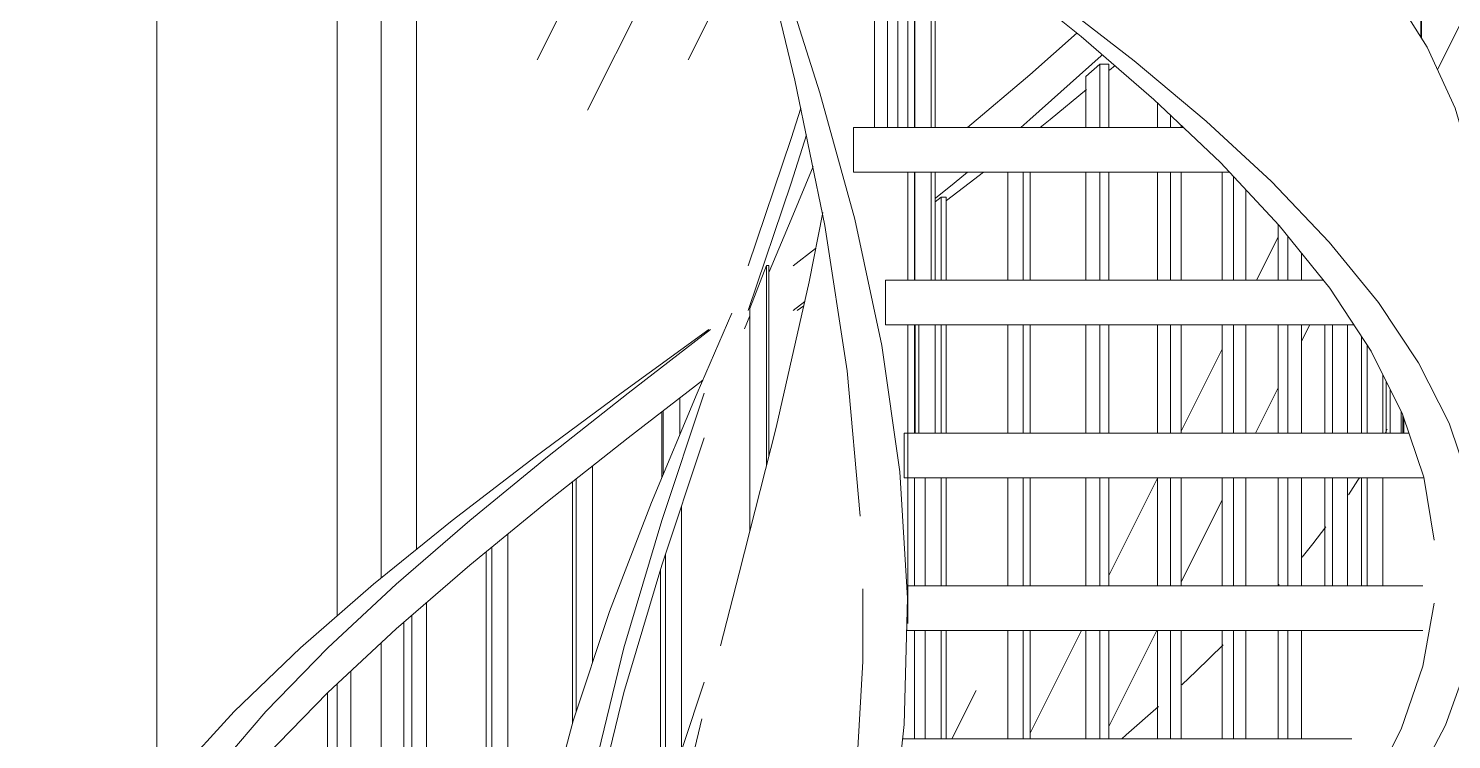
# Model space of a CAD drawing. Header units: millimetres. Extents: x 2164007 to 2324354, y -2513385 to -2308978.
# Drawn here: x 2258990 to 2260607, y -2423946 to -2423137 of the extents above; entities that cross this region are included whole.
import ezdxf

# ---------------------------------------------------------------- set-up
doc = ezdxf.new("R2010")
doc.units = ezdxf.units.MM
for name, color, linetype, lineweight in [('A-FLOR-HRAL', 8, 'Continuous', 9), ('A-GLAZ', 8, 'Continuous', 13), ('A-WALL', 113, 'Continuous', 20), ('S-STRS', 8, 'Continuous', 9)]:
    doc.layers.add(name, color=color, linetype=linetype, lineweight=lineweight)

# ---------------------------------------------------------------- blocks, each defined once
blk = doc.blocks.new('cua so 3200x1850x60 - S4-1124333-South')
at = {"layer": 'A-GLAZ', "lineweight": 9}
h = blk.add_hatch(dxfattribs=at)
h.set_pattern_fill('FP_1', color=256, style=0, pattern_type=2)
h.set_pattern_definition([(63.435, (228.6, 114.3), (-920.0997168973379, 2760.290932305043), [1143, -685.8, 1143, -685.8, -1454.051]), (63.435, (228.6, 114.3), (-920.0997168973379, 2760.290932305043), [-3657.6, 457.2, -996.8510000000001]), (63.435, (171.45, 171.45), (-920.0997168973379, 2760.290932305043), [914.4, -1143, 685.8, -685.8, -1682.651]), (63.435, (171.45, 171.45), (-920.0997168973379, 2760.290932305043), [-3429, 800.1, -882.551]), (63.435, (171.45, 342.9), (-920.0997168973379, 2760.290932305043), [685.8, -1371.6, 457.2, -685.8, -1911.251]), (63.435, (171.45, 342.9), (-920.0997168973379, 2760.290932305043), [-3200.4, 1028.7, -882.551]), (63.435, (342.9, 171.45), (-920.0997168973379, 2760.290932305043), [685.8, -1371.6, 571.5, -2482.751]), (63.435, (514.35, 342.9), (-920.0997168973379, 2760.290932305043), [342.9, -1714.5, 228.6, -2825.651]), (63.435, (228.6, 628.65), (-920.0997168973379, 2760.290932305043), [228.6, -1714.5, 228.6, -914.4, -2025.551]), (63.435, (228.6, 628.65), (-920.0997168973379, 2760.290932305043), [-3086.1, 571.5, -1454.051]), (63.435, (1257.3, 457.2), (-920.0997168973379, 2760.290932305043), [1143, -1714.5, 1371.6, -905.4110000000001]), (63.435, (1257.3, 285.75), (-920.0997168973379, 2760.290932305043), [1600.2, -1143, 1714.5, -676.811]), (63.435, (1371.6, 342.9), (-920.0997168973379, 2760.290932305043), [1828.8, -914.4, 1371.6, -996.8510000000001]), (63.435, (1543.05, 514.35), (-920.0997168973379, 2760.290932305043), [1143, -1600.2, 914.4, -1454.051]), (63.435, (1371.6, 857.25), (-920.0997168973379, 2760.290932305043), [571.5, -2286, 685.8, -1568.351]), (63.435, (1714.5, 685.8), (-920.0997168973379, 2760.290932305043), [457.2, -2286, 457.2, -1911.251])])
h.paths.add_polyline_path([(-585.4374168167113, 279.9999999999991), (355.107620984928, 279.9999999999991), (355.107620984928, 2720.000000000002), (-482.3999220680026, 2720.000000000002), (-482.3999220680026, 2311.073446430427), (-475.9514850128704, 2300.785534325818), (-443.2990690304621, 2229.443081378364), (-423.6227089152375, 2161.737915278187), (-415.6296163411089, 2092.214105754402), (-417.4340027549493, 1667.04814128515), (-430.7791915125554, 1596.904898066696), (-457.2056288973153, 1525.300337281188), (-496.0302013603843, 1453.695776495679), (-541.5411891293362, 1388.210215850115), (-603.4993111087531, 1315.414508764202), (-667.445968149014, 1250.328570078118), (-752.2852543456869, 1174.254119918197), (-839.5361992333014, 1103.062617172651), (-940.3933053721361, 1026.655511017508), (-1046.4508482987, 950.5240094940261), (-1178.491887409511, 859.1716391195214), (-1238.980427834694, 817.9612864949153), (-1265.769703736781, 740.2658217606422), (-1303.032648767273, 594.4380952380943), (-1339.961032889099, 440.1892932492819), (-1372.694693162336, 279.9999999999991), (-1153.990807961709, 279.9999999999991)], flags=0)
h.paths.add_polyline_path([(-1501.399654579576, 297.6190476190471), (-1501.399654579576, 420.6285714285711), (-1624.892379015077, 420.6285714285711), (-1624.892379015077, 297.6190476190471)], flags=0)
h.paths.add_polyline_path([(-1580.405851320457, 471.4285714285704), (-1501.399654579576, 471.4285714285704), (-1501.399654579576, 594.4380952380966), (-1544.459958277714, 594.4380952380966), (-1624.892379015077, 530.9245745909276), (-1624.892379015077, 471.4285714285704), (-1589.795606933552, 471.4285714285704)], flags=0)
h.paths.add_polyline_path([(-1613.259131084256, 932.4165966276082), (-1545.537693232481, 982.3010305091649), (-1546.33720018913, 1726.20555555556), (-1589.125209303658, 1689.995238095242), (-1613.259131084256, 1669.110883066252), (-1613.259131084256, 939.2775978178851)], flags=0)
h.paths.add_polyline_path([(-1521.088443476632, 999.4590737891075), (-1516.014535244783, 1003.041149524693), (-1515.219820752819, 1162.359183673475), (-1502.952377463271, 1286.50884353742), (-1479.777597576603, 1410.658503401366), (-1447.299818347185, 1534.808163265311), (-1447.299818347185, 1806.528026795777), (-1521.088443476632, 1746.896804405798), (-1521.088443476632, 1011.638092228788)], flags=0)
h.paths.add_polyline_path([(-1465.147130871977, 1038.952499633888), (-1465.123527318037, 1038.969163261602), (-1465.147130871977, 1040.572365467798)], flags=0)
h.paths.add_polyline_path([(-1464.848546964889, 1039.16329378304), (-1447.299818347185, 1051.494426015904), (-1447.299818347185, 1291.227562734277), (-1449.788775509662, 1277.092063492069), (-1463.797199290509, 1132.250793650799), (-1464.830501067649, 1040.761097723711)], flags=0)
h.paths.add_polyline_path([(-1408.448447200536, 1208.809477256478), (-1388.884563100249, 1288.854539156046), (-1347.322130218976, 1428.59201965804), (-1347.322130218976, 1706.512083676604), (-1393.335000461324, 1548.565768353189), (-1408.448447200536, 1483.350232748356), (-1408.448447200536, 1216.433904235413)], flags=0)
h.paths.add_polyline_path([(-1086.022795854668, 1340.476190476191), (-1046.4508482987, 1340.476190476191), (-1046.4508482987, 1463.485714285715), (-1077.604142799676, 1463.485714285715), (-1086.022795854668, 1386.846948655714), (-1094.703421983398, 1340.476190476191)], flags=0)
h.paths.add_polyline_path([(-1022.573406863056, 1354.204017296749), (-962.7071284186644, 1400.361040271868), (-952.488007228929, 1408.394033600892), (-952.488007228929, 1463.485714285715), (-1022.573406863056, 1463.485714285715), (-1022.573406863056, 1355.696248611539)], flags=0)
h.paths.add_polyline_path([(-927.1838303971724, 1428.285008559699), (-883.7600019684531, 1463.485714285715), (-927.1838303971724, 1463.485714285715), (-927.1838303971724, 1434.472026935235)], flags=0)
h.paths.add_polyline_path([(-1323.352529394161, 1501.357483824447), (-1272.726955594141, 1650.957713759224), (-1256.620882978281, 1707.216717075863), (-1245.723464974039, 1750.383642498979), (-1245.723464974039, 1962.469519222175), (-1264.759868981569, 1948.719938268023), (-1274.464351498547, 1923.848015568366), (-1323.352529394161, 1779.277547842997), (-1323.352529394161, 1506.116443917953)], flags=0)
h.paths.add_polyline_path([(-952.488007228929, 1514.285714285716), (-952.488007228929, 1637.295238095239), (-1022.573406863056, 1637.295238095239), (-1022.573406863056, 1514.285714285716), (-1011.852460175459, 1514.285714285716)], flags=0)
h.paths.add_polyline_path([(-1046.4508482987, 1514.285714285716), (-1046.4508482987, 1637.295238095239), (-1058.767297524063, 1637.295238095239), (-1058.767297524063, 1514.285714285716)], flags=0)
h.paths.add_polyline_path([(-863.9161759805683, 1514.285714285716), (-863.9161759805683, 1637.295238095239), (-927.1838303971724, 1637.295238095239), (-927.1838303971724, 1514.285714285716), (-869.71411238921, 1514.285714285716)], flags=0)
h.paths.add_polyline_path([(-831.843387652557, 1514.285714285716), (-823.126809349431, 1514.285714285716), (-811.0391633625599, 1524.925446682227), (-782.256971468561, 1551.181215653961), (-782.256971468561, 1637.295238095239), (-837.6199760415054, 1637.295238095239), (-837.6199760415054, 1514.285714285716)], flags=0)
h.paths.add_polyline_path([(-755.4205031399356, 1575.662051409925), (-733.31041198225, 1596.387915105561), (-708.9132553600344, 1621.241270029404), (-708.9132553600344, 1637.295238095239), (-755.4205031399356, 1637.295238095239), (-755.4205031399356, 1591.063312103602)], flags=0)
h.paths.add_polyline_path([(-1424.540512856057, 1601.56050256478), (-1405.431901708525, 1658.957823129257), (-1345.952349751713, 1811.14843246461), (-1345.952349751713, 1886.000715452133), (-1424.540512856057, 1824.509041722831), (-1424.540512856057, 1617.574603174608)], flags=0)
h.paths.add_polyline_path([(-952.488007228929, 1688.095238095239), (-952.488007228929, 1811.104761904764), (-1022.573406863056, 1811.104761904764), (-1022.573406863056, 1688.095238095239), (-1011.852460175459, 1688.095238095239)], flags=0)
h.paths.add_polyline_path([(-708.9132553600344, 1688.095238095239), (-708.9132553600344, 1811.104761904764), (-755.4205031399356, 1811.104761904764), (-755.4205031399356, 1688.095238095239)], flags=0)
h.paths.add_polyline_path([(-681.9975548829475, 1688.095238095239), (-646.4862323330287, 1688.095238095239), (-645.1450336575978, 1689.67009720963), (-645.1450336575978, 1811.104761904764), (-681.9975548829475, 1811.104761904764), (-681.9975548829475, 1772.108380606646)], flags=0)
h.paths.add_polyline_path([(-863.9161759805683, 1688.095238095239), (-863.9161759805683, 1811.104761904764), (-927.1838303971724, 1811.104761904764), (-927.1838303971724, 1688.095238095239), (-869.71411238921, 1688.095238095239)], flags=0)
h.paths.add_polyline_path([(-782.256971468561, 1688.095238095239), (-782.256971468561, 1811.104761904764), (-837.6199760415054, 1811.104761904764), (-837.6199760415054, 1688.095238095239)], flags=0)
h.paths.add_polyline_path([(-1046.4508482987, 1688.095238095239), (-1046.4508482987, 1811.104761904764), (-1058.767297524063, 1811.104761904764), (-1058.767297524063, 1688.095238095239)], flags=0)
h.paths.add_polyline_path([(-618.6124984392864, 1720.825067522354), (-603.4993111087531, 1739.111189807765), (-592.0478104669118, 1755.280436437762), (-592.0478104669118, 1811.104761904764), (-618.6124984392864, 1811.104761904764), (-618.6124984392864, 1735.904581944873)], flags=0)
h.paths.add_polyline_path([(-1624.892379015077, 1729.54899695675), (-1564.140443851379, 1777.915230954357), (-1443.128130181888, 1869.495361449006), (-1305.73083622458, 1969.88767887559), (-1266.241897857019, 1998.452023906329), (-1203.766115035763, 2182.350000000003), (-1188.186639490361, 2231.51671515517), (-1194.742835345824, 2263.323587335701), (-1247.860722570937, 2480.060711466913), (-1268.975665588419, 2559.913174753431), (-1293.46875487311, 2631.11729353729), (-1423.332797247057, 2720.000000000002), (-1624.892379015077, 2720.000000000002), (-1624.892379015077, 1762.415873015877)], flags=0)
h.paths.add_polyline_path([(-566.3542553394225, 1791.559125375703), (-553.4122970226605, 1811.104761904764), (-566.3542553394225, 1811.104761904764), (-566.3542553394225, 1808.325216865508)], flags=0)
h.paths.add_polyline_path([(-1224.202827443392, 1835.631336492328), (-1214.970577481752, 1872.636660029445), (-1184.432033367255, 2006.803149366229), (-1224.202827443392, 1978.013408067756), (-1224.202827443392, 1868.219618521128)], flags=0)
h.paths.add_polyline_path([(-1325.273981279086, 1860.559087426291), (-1299.284171584879, 1922.140674612398), (-1325.273981279086, 1902.014098049373), (-1325.273981279086, 1888.775826836858)], flags=0)
h.paths.add_polyline_path([(-526.1205943832623, 1861.904761904764), (-524.4062191867108, 1862.640693055984), (-522.2721880935541, 1866.494904529608), (-522.2721880935541, 1920.407368054859), (-526.1205943832623, 1928.10654691957), (-526.1205943832623, 1862.640693055984)], flags=0)
h.paths.add_polyline_path([(-618.6124984392864, 1861.904761904764), (-592.0478104669118, 1861.904761904764), (-592.0478104669118, 1984.914285714287), (-618.6124984392864, 1984.914285714287)], flags=0)
h.paths.add_polyline_path([(-1058.767297524063, 1861.904761904764), (-1057.87122425349, 1861.904761904764), (-1058.767297524063, 1984.914285714287)], flags=0)
h.paths.add_polyline_path([(-1022.573406863056, 1861.904761904764), (-952.488007228929, 1861.904761904764), (-952.488007228929, 1984.914285714287), (-1022.573406863056, 1984.914285714287)], flags=0)
h.paths.add_polyline_path([(-927.1838303971724, 1861.904761904764), (-863.9161759805683, 1861.904761904764), (-863.9161759805683, 1984.914285714287), (-927.1838303971724, 1984.914285714287)], flags=0)
h.paths.add_polyline_path([(-550.5337678192654, 1861.904761904764), (-550.5337678192654, 1971.709857262273), (-559.1940031659686, 1984.914285714287), (-566.3542553394225, 1984.914285714287), (-566.3542553394225, 1861.904761904764)], flags=0)
h.paths.add_polyline_path([(-645.1450336575978, 1861.904761904764), (-645.1450336575978, 1984.914285714287), (-681.9975548829475, 1984.914285714287), (-681.9975548829475, 1861.904761904764)], flags=0)
h.paths.add_polyline_path([(-837.6199760415054, 1861.904761904764), (-782.256971468561, 1861.904761904764), (-782.256971468561, 1984.914285714287), (-837.6199760415054, 1984.914285714287)], flags=0)
h.paths.add_polyline_path([(-755.4205031399356, 1861.904761904764), (-708.9132553600344, 1861.904761904764), (-708.9132553600344, 1984.914285714287), (-755.4205031399356, 1984.914285714287)], flags=0)
h.paths.add_polyline_path([(-1224.210757458805, 2030.868659650286), (-1171.265157333196, 2071.934302288317), (-1163.727713834748, 2112.856147479652), (-1174.510527990688, 2165.168128263241), (-1212.12142088582, 2073.719047619052), (-1224.210757458805, 2045.460946001682), (-1224.210757458805, 2033.752498339724)], flags=0)
h.paths.add_polyline_path([(-1011.852460175459, 2035.714285714286), (-952.488007228929, 2035.714285714286), (-952.488007228929, 2158.723809523811), (-980.4859791036797, 2158.723809523811), (-1022.573406863056, 2126.542292494733), (-1022.573406863056, 2035.714285714286)], flags=0)
h.paths.add_polyline_path([(-927.1838303971724, 2035.714285714286), (-863.9161759805683, 2035.714285714286), (-863.9161759805683, 2158.723809523811), (-927.1838303971724, 2158.723809523811), (-927.1838303971724, 2049.639194450319)], flags=0)
h.paths.add_polyline_path([(-645.1450336575978, 2035.714285714286), (-645.1450336575978, 2099.466490602912), (-681.9975548829475, 2138.864278249965), (-681.9975548829475, 2035.714285714286)], flags=0)
h.paths.add_polyline_path([(-837.6199760415054, 2035.714285714286), (-782.256971468561, 2035.714285714286), (-782.256971468561, 2158.723809523811), (-837.6199760415054, 2158.723809523811), (-837.6199760415054, 2049.639194450319)], flags=0)
h.paths.add_polyline_path([(-755.4205031399356, 2035.714285714286), (-708.9132553600344, 2035.714285714286), (-708.9132553600344, 2158.723809523811), (-755.4205031399356, 2158.723809523811), (-755.4205031399356, 2049.639194450319)], flags=0)
h.paths.add_polyline_path([(-618.6124984392864, 2035.714285714286), (-593.851550213967, 2035.714285714286), (-618.6124984392864, 2066.596401951737), (-618.6124984392864, 2049.639194450319)], flags=0)
h.paths.add_polyline_path([(-886.8727813604786, 2209.523809523812), (-863.9161759805683, 2209.523809523812), (-863.9161759805683, 2252.449641484551), (-915.8610833549579, 2209.523809523812), (-904.3653474626473, 2209.523809523812)], flags=0)
h.paths.add_polyline_path([(-752.8353731776695, 2209.523809523812), (-755.4205031399356, 2211.975042965602), (-755.4205031399356, 2209.523809523812)], flags=0)
h.paths.add_polyline_path([(-998.6347511034948, 2209.523809523812), (-903.1807680370008, 2290.980952380956), (-874.2033185912122, 2316.905169551946), (-893.627022996386, 2332.533333333336), (-1035.079683300109, 2332.533333333336), (-1035.079683300109, 2209.523809523812), (-1011.852460175459, 2209.523809523812)], flags=0)
h.paths.add_polyline_path([(-831.1507499300226, 2209.523809523812), (-782.256971468561, 2209.523809523812), (-782.256971468561, 2237.421519385304), (-793.4607799908142, 2247.448881212227), (-831.1507499300226, 2279.901332076309), (-837.6199760415054, 2274.481253200894), (-837.6199760415054, 2209.523809523812)], flags=0)
h.paths.add_polyline_path([(-967.6784840086201, 2383.333333333336), (-956.7645865377792, 2383.333333333336), (-991.0851765218518, 2409.614288059605), (-1035.079683300109, 2443.223927242299), (-1035.079683300109, 2383.333333333336), (-975.8699798144733, 2383.333333333336)], flags=0)
h.paths.add_polyline_path([(-592.0478104669118, 2459.384492702114), (-592.0478104669118, 2527.618711635751), (-598.5073205768936, 2518.498036944817), (-598.1190389956573, 2465.935415215829)], flags=0)
h.paths.add_polyline_path([(-658.0108617200509, 2546.131695405748), (-645.1450336575978, 2562.915427577462), (-624.7903325093315, 2595.253174603178), (-624.7903325093315, 2720.000000000002), (-658.0108617200509, 2720.000000000002), (-658.0108617200509, 2559.04285714286)], flags=0)
h.paths.add_polyline_path([(-684.8419575225166, 2553.303790200936), (-684.8419575225166, 2720.000000000002), (-727.9643732971954, 2720.000000000002), (-727.1049665936747, 2591.846057387633), (-708.5256410754777, 2575.696257783471), (-689.9463155572827, 2558.129862613513)], flags=0)
h.paths.add_polyline_path([(-754.8826090257303, 2615.522392454662), (-754.8826090257303, 2720.000000000002), (-807.1660912149983, 2720.000000000002), (-807.1660912149983, 2659.181038163752), (-788.5623899612095, 2644.22942835099), (-768.0765821720305, 2626.768304696538)], flags=0)
h.paths.add_polyline_path([(-598.5073205768936, 2633.725430803552), (-575.7593889390196, 2677.595561655746), (-575.7593889390196, 2720.000000000002), (-598.5073205768936, 2720.000000000002), (-598.5073205768936, 2653.08412698413)], flags=0)
h.paths.add_polyline_path([(-833.7090259080936, 2680.051689618635), (-833.7090259080936, 2720.000000000002), (-884.6805930935071, 2720.000000000002), (-859.775166719286, 2700.547439087732), (-837.6703711431287, 2683.166486706782)], flags=0)
at = {"layer": 'A-GLAZ'}
for p, q in [((-1714.892379015069, 2800), (-1714.892379015069, 1654.035100955437)), ((-1664.892379015069, 2750), (-1664.892379015069, 1697.13288379876)), ((-1624.89237901507, 2720), (-1624.89237901507, 1729.548996956747)), ((-1664.892379015069, 1623.289801137855), (-1664.892379015069, 893.4044303073189))]:
    blk.add_line(p, q, dxfattribs=at)
blk = doc.blocks.new('Railing - 3_4_-1073444-South')
at = {"layer": 'A-FLOR-HRAL'}
for p, q in [((-1077.421647690959, 3221.445470843593), (-1086.002231806341, 3256.45416660973)), ((-1077.421647690959, 3221.445470843593), (-1077.421647690959, 2859.2843484301)), ((-1104.208613391902, 2383.333333333334), (-1104.208613391902, 2494.681342532052)), ((-1089.377818072223, 2383.333333333334), (-1089.377818072223, 2483.735974283753)), ((-1077.421647690959, 2474.912126011185), (-1077.421647690959, 2383.333333333334)), ((-1104.208613391902, 2209.52380952381), (-1104.208613391902, 2332.533333333334)), ((-1089.377818072223, 2209.52380952381), (-1089.377818072223, 2332.533333333334)), ((-1077.421647690959, 2332.533333333333), (-1077.421647690959, 2209.52380952381))]:
    blk.add_line(p, q, dxfattribs=at)
blk = doc.blocks.new('Railing - 3_4_-1073442-South')
at = {"layer": 'A-FLOR-HRAL'}
for p, q in [((-1044.459433840861, 3010.060906377862), (-1058.142940015832, 3010.060906377862)), ((-1058.142940015832, 2845.700686289078), (-1058.142940015832, 3010.060906377862)), ((-1039.584822139271, 2832.561712638204), (-1039.584822139271, 3010.060906377862)), ((-1036.032949266501, 2969.776472218628), (-1039.07125282408, 3004.23613448847)), ((-1035.283803552976, 2961.279853039617), (-1035.283803552976, 2829.516631760221)), ((-1058.142940015832, 2383.333333333335), (-1058.142940015832, 2460.684126075433)), ((-1039.584822139271, 2383.333333333335), (-1039.584822139271, 2446.665631717256)), ((-1035.283803552976, 2443.379865075251), (-1035.283803552976, 2383.333333333335)), ((-1058.142940015832, 2209.523809523811), (-1058.142940015832, 2332.533333333335)), ((-1039.584822139271, 2209.523809523811), (-1039.584822139271, 2332.533333333335)), ((-1035.283803552976, 2332.533333333334), (-1035.283803552976, 2209.523809523811)), ((-1058.142940015832, 2035.714285714286), (-1058.142940015832, 2158.723809523811)), ((-1039.584822139271, 2035.714285714286), (-1039.584822139271, 2158.723809523811)), ((-1035.283803552976, 2158.723809523811), (-1035.283803552976, 2035.714285714286))]:
    blk.add_line(p, q, dxfattribs=at)
blk = doc.blocks.new('Railing - 3_4_-V1-South')
at = {"layer": 'A-FLOR-HRAL'}
for p, q in [((-1058.767297524058, 2383.333333333334), (-1058.767297524058, 2461.144912075023)), ((-1058.767297524058, 2209.523809523809), (-1058.767297524058, 2332.533333333333)), ((-1058.767297524058, 2035.714285714285), (-1058.767297524058, 2158.723809523809)), ((-1058.767297524058, 1861.904761904762), (-1058.767297524058, 1984.914285714285)), ((-1058.767297524058, 1688.095238095237), (-1058.767297524058, 1811.104761904762)), ((-1058.767297524058, 1514.285714285715), (-1058.767297524058, 1637.295238095238))]:
    blk.add_line(p, q, dxfattribs=at)
blk = doc.blocks.new('Railing - 3_4_-V2-South')
at = {"layer": 'A-FLOR-HRAL'}
for p, q in [((-1226.858344118947, 2052.462521694549), (-1245.723464974034, 2003.681468356304)), ((-1224.210757458801, 2052.462521694548), (-1226.858344118947, 2052.462521694548)), ((-1226.858344118947, 1825.11228599348), (-1226.858344118947, 2052.462521694548)), ((-1224.210757458801, 1835.599924061993), (-1224.210757458801, 2052.462521694548)), ((-1245.723464974034, 1750.383642498979), (-1245.723464974034, 2003.681468356303))]:
    blk.add_line(p, q, dxfattribs=at)
blk = doc.blocks.new('Railing - 3_4_-V3-South')
at = {"layer": 'A-FLOR-HRAL'}
for p, q in [((-1323.352529394155, 1501.357483824439), (-1323.352529394155, 1779.277547842999)), ((-1341.48678580484, 1446.706775689679), (-1341.48678580484, 1724.626839708237)), ((-1347.322130218972, 1706.512083676597), (-1347.322130218972, 1428.592019658036))]:
    blk.add_line(p, q, dxfattribs=at)
blk = doc.blocks.new('Railing - 3_4_-1073440-South')
at = {"layer": 'A-FLOR-HRAL'}
for p, q in [((-1035.079683300105, 2383.333333333334), (-1035.079683300105, 2443.223927242297)), ((-1035.079683300105, 2209.523809523809), (-1035.079683300105, 2332.533333333333)), ((-1035.079683300105, 2035.714285714284), (-1035.079683300105, 2158.723809523809)), ((-1057.871224253485, 1861.904761904762), (-1057.871224253485, 1984.914285714285)), ((-1053.657909153796, 1861.904761904762), (-1053.657909153796, 1984.914285714285)), ((-1035.079683300105, 1861.904761904762), (-1035.079683300105, 1984.914285714285))]:
    blk.add_line(p, q, dxfattribs=at)
blk = doc.blocks.new('Railing - Railing-1073165-South')
for name in ['Railing - 3_4_-1073444-South', 'Railing - 3_4_-1073442-South', 'Railing - 3_4_-V1-South', 'Railing - 3_4_-1073440-South', 'Railing - 3_4_-V2-South', 'Railing - 3_4_-V3-South']:
    blk.add_blockref(name, (0, 0))
blk = doc.blocks.new('Railing - 3_4_-1073462-South')
at = {"layer": 'A-FLOR-HRAL'}
for p, q in [((-491.9193034322454, 2884.012746951565), (-483.1486512288651, 2884.012746951565)), ((-483.1486512288651, 2884.012746951565), (-482.3999220679995, 2869.818002022001)), ((-483.1486512288651, 2312.26797771472), (-483.1486512288651, 2884.012746951565)), ((-482.3999220679995, 2311.073446430427), (-482.3999220679995, 2869.818002022001)), ((-502.1839317532932, 1861.904761904762), (-502.1839317532932, 1878.706640541867))]:
    blk.add_line(p, q, dxfattribs=at)
blk = doc.blocks.new('Railing - 3_4_-1073460-South')
at = {"layer": 'A-FLOR-HRAL'}
for p, q in [((-505.3171114498579, 1886.486789530241), (-505.3171114498579, 1861.904761904762)), ((-503.5698096227873, 1861.904761904762), (-503.5698096227873, 1882.829423244672))]:
    blk.add_line(p, q, dxfattribs=at)
blk = doc.blocks.new('Railing - 3_4_-V6-South')
at = {"layer": 'A-FLOR-HRAL'}
for p, q in [((-547.2063404643756, 2653.084126984128), (-544.0237143185677, 2660.023634676511)), ((-544.0237143185677, 2660.023634676511), (-538.5914523234239, 2660.023634676511)), ((-544.0237143185677, 2401.614484608629), (-544.0237143185677, 2660.023634676511)), ((-550.4759890314157, 2645.954872606496), (-547.2315417279772, 2653.029177280767)), ((-550.5337678192636, 1971.709857262274), (-550.5337678192636, 1861.904761904763)), ((-544.0237143185677, 1861.904761904763), (-544.0237143185677, 1961.783852687647)), ((-526.1205943832582, 1861.904761904763), (-526.1205943832582, 1928.106546919573)), ((-550.5337678192636, 1811.104761904763), (-550.5337678192636, 1688.095238095239)), ((-544.0237143185677, 1688.095238095239), (-544.0237143185677, 1811.104761904763)), ((-526.1205943832582, 1688.095238095239), (-526.1205943832582, 1811.104761904763))]:
    blk.add_line(p, q, dxfattribs=at)
blk = doc.blocks.new('Railing - 3_4_-V7-South')
at = {"layer": 'A-FLOR-HRAL'}
for p, q in [((-592.0478104669099, 2570.123583455938), (-583.252150801676, 2584.318328385502)), ((-583.252150801676, 2584.318328385502), (-575.7593889390158, 2584.318328385502)), ((-583.252150801676, 2449.893878957108), (-583.252150801676, 2584.318328385502)), ((-592.04781046691, 2570.123583455938), (-592.04781046691, 2459.38449270211)), ((-592.04781046691, 1984.914285714286), (-592.04781046691, 1861.904761904763)), ((-583.252150801676, 1861.904761904763), (-583.252150801676, 1984.914285714286)), ((-566.3542553394186, 1861.904761904763), (-566.3542553394186, 1984.914285714286)), ((-592.04781046691, 1811.104761904763), (-592.04781046691, 1688.095238095238)), ((-583.252150801676, 1688.095238095238), (-583.252150801676, 1811.104761904763)), ((-566.3542553394186, 1688.095238095238), (-566.3542553394186, 1811.104761904763))]:
    blk.add_line(p, q, dxfattribs=at)
blk = doc.blocks.new('Railing - 3_4_-V8-South')
at = {"layer": 'A-FLOR-HRAL'}
for p, q in [((-635.7835413981401, 2506.575828533833), (-634.2148725790292, 2508.613022094494)), ((-634.2148725790292, 2508.613022094494), (-624.7903325093282, 2508.613022094494)), ((-634.2148725790292, 2504.883217584502), (-634.2148725790292, 2508.613022094494)), ((-645.1450336575951, 2099.466490602909), (-645.1450336575951, 2035.714285714284)), ((-634.2148725790292, 2035.714285714284), (-634.2148725790292, 2086.0558478251)), ((-618.6124984392835, 2035.714285714284), (-618.6124984392835, 2066.596401951735)), ((-645.1450336575951, 1984.914285714285), (-645.1450336575951, 1861.904761904761)), ((-634.2148725790292, 1861.904761904762), (-634.2148725790292, 1984.914285714285)), ((-618.6124984392835, 1861.904761904762), (-618.6124984392835, 1984.914285714285)), ((-645.1450336575951, 1811.104761904762), (-645.1450336575951, 1688.095238095237)), ((-634.2148725790292, 1688.095238095237), (-634.2148725790292, 1811.104761904762)), ((-618.6124984392835, 1688.095238095237), (-618.6124984392835, 1811.104761904762)), ((-645.1450336575951, 1637.295238095237), (-645.1450336575951, 1514.285714285714)), ((-634.2148725790292, 1514.285714285714), (-634.2148725790292, 1637.295238095238)), ((-618.6124984392835, 1514.285714285714), (-618.6124984392835, 1637.295238095238))]:
    blk.add_line(p, q, dxfattribs=at)
blk = doc.blocks.new('Railing - 3_4_-V9-South')
at = {"layer": 'A-FLOR-HRAL'}
for p, q in [((-708.91325536003, 2158.723809523809), (-708.91325536003, 2035.714285714284)), ((-696.0363672174457, 2035.714285714284), (-696.0363672174457, 2153.87269907928)), ((-681.9975548829433, 2035.714285714284), (-681.9975548829433, 2138.86427824996)), ((-708.91325536003, 1984.914285714284), (-708.91325536003, 1861.904761904761)), ((-696.0363672174457, 1861.904761904761), (-696.0363672174457, 1984.914285714284)), ((-681.9975548829433, 1861.904761904761), (-681.9975548829433, 1984.914285714284)), ((-708.91325536003, 1811.104761904761), (-708.91325536003, 1688.095238095236)), ((-696.0363672174457, 1688.095238095237), (-696.0363672174457, 1811.104761904762)), ((-681.9975548829433, 1688.095238095237), (-681.9975548829433, 1811.104761904762)), ((-708.91325536003, 1637.295238095237), (-708.91325536003, 1514.285714285714)), ((-696.0363672174457, 1514.285714285714), (-696.0363672174457, 1637.295238095237)), ((-681.9975548829433, 1514.285714285714), (-681.9975548829433, 1637.295238095237))]:
    blk.add_line(p, q, dxfattribs=at)
blk = doc.blocks.new('Railing - 3_4_-V10-South')
at = {"layer": 'A-FLOR-HRAL'}
for p, q in [((-782.2569714685578, 2237.421519385304), (-782.2569714685578, 2209.523809523809)), ((-767.6545743460048, 2209.52380952381), (-767.6545743460048, 2223.575451806665)), ((-755.420503139932, 2209.52380952381), (-755.420503139932, 2211.975042965601)), ((-782.2569714685578, 2158.723809523809), (-782.2569714685578, 2035.714285714285)), ((-767.6545743460048, 2035.714285714285), (-767.6545743460048, 2158.72380952381)), ((-755.420503139932, 2035.714285714285), (-755.420503139932, 2158.72380952381)), ((-782.2569714685578, 1984.914285714285), (-782.2569714685578, 1861.904761904762)), ((-767.6545743460048, 1861.904761904763), (-767.6545743460048, 1984.914285714286)), ((-755.420503139932, 1861.904761904763), (-755.420503139932, 1984.914285714286)), ((-782.2569714685578, 1811.104761904762), (-782.2569714685578, 1688.095238095238)), ((-767.6545743460048, 1688.095238095238), (-767.6545743460048, 1811.104761904763)), ((-755.420503139932, 1688.095238095238), (-755.420503139932, 1811.104761904763)), ((-782.2569714685578, 1637.295238095238), (-782.2569714685578, 1514.285714285715)), ((-767.6545743460048, 1514.285714285715), (-767.6545743460048, 1637.295238095238)), ((-755.420503139932, 1514.285714285715), (-755.420503139932, 1637.295238095238)), ((-782.2569714685578, 1463.485714285714), (-782.2569714685578, 1340.476190476191)), ((-767.6545743460048, 1340.476190476191), (-767.6545743460048, 1463.485714285714)), ((-755.420503139932, 1340.476190476191), (-755.420503139932, 1463.485714285714))]:
    blk.add_line(p, q, dxfattribs=at)
blk = doc.blocks.new('Railing - 3_4_-V11-South')
at = {"layer": 'A-FLOR-HRAL'}
for p, q in [((-863.9161759805659, 2267.302358291901), (-847.8391312878986, 2281.497103221466)), ((-847.8391312878986, 2281.497103221466), (-837.6199760415011, 2281.497103221466)), ((-847.8391312878986, 2209.523809523809), (-847.8391312878986, 2281.497103221466)), ((-837.6199760415011, 2209.523809523809), (-837.6199760415011, 2281.497103221466)), ((-863.9161759805661, 2267.302358291901), (-863.9161759805661, 2209.52380952381)), ((-863.9161759805661, 2158.72380952381), (-863.9161759805661, 2035.714285714285)), ((-847.8391312878986, 2035.714285714285), (-847.8391312878986, 2158.723809523809)), ((-837.6199760415011, 2035.714285714285), (-837.6199760415011, 2158.723809523809)), ((-863.9161759805661, 1984.914285714286), (-863.9161759805661, 1861.904761904763)), ((-847.8391312878986, 1861.904761904762), (-847.8391312878986, 1984.914285714285)), ((-837.6199760415011, 1861.904761904762), (-837.6199760415011, 1984.914285714285)), ((-863.9161759805661, 1811.104761904763), (-863.9161759805661, 1688.095238095238)), ((-847.8391312878986, 1688.095238095238), (-847.8391312878986, 1811.104761904763)), ((-837.6199760415011, 1688.095238095238), (-837.6199760415011, 1811.104761904763)), ((-863.9161759805661, 1637.295238095238), (-863.9161759805661, 1514.285714285715)), ((-847.8391312878986, 1514.285714285715), (-847.8391312878986, 1637.295238095238)), ((-837.6199760415011, 1514.285714285715), (-837.6199760415011, 1637.295238095238)), ((-863.9161759805661, 1463.485714285714), (-863.9161759805661, 1340.476190476191)), ((-847.8391312878986, 1340.476190476191), (-847.8391312878986, 1463.485714285714)), ((-837.6199760415011, 1340.476190476191), (-837.6199760415011, 1463.485714285714))]:
    blk.add_line(p, q, dxfattribs=at)
blk = doc.blocks.new('Railing - 3_4_-V12-South')
at = {"layer": 'A-FLOR-HRAL'}
for p, q in [((-952.4880072289251, 2158.723809523811), (-952.4880072289251, 2035.714285714286)), ((-935.2125100363119, 2035.714285714286), (-935.2125100363119, 2158.723809523811)), ((-927.1838303971676, 2035.714285714286), (-927.1838303971676, 2158.723809523811)), ((-952.4880072289251, 1984.914285714286), (-952.4880072289251, 1861.904761904763)), ((-935.2125100363119, 1861.904761904763), (-935.2125100363119, 1984.914285714286)), ((-927.1838303971676, 1861.904761904763), (-927.1838303971676, 1984.914285714286)), ((-952.4880072289251, 1811.104761904763), (-952.4880072289251, 1688.095238095239)), ((-935.2125100363119, 1688.095238095239), (-935.2125100363119, 1811.104761904763)), ((-927.1838303971676, 1688.095238095239), (-927.1838303971676, 1811.104761904763)), ((-952.4880072289251, 1637.295238095239), (-952.4880072289251, 1514.285714285716)), ((-935.2125100363119, 1514.285714285716), (-935.2125100363119, 1637.295238095239)), ((-927.1838303971676, 1514.285714285716), (-927.1838303971676, 1637.295238095239)), ((-952.4880072289251, 1463.485714285714), (-952.4880072289251, 1340.476190476191)), ((-935.2125100363119, 1340.476190476191), (-935.2125100363119, 1463.485714285714)), ((-927.1838303971676, 1340.476190476191), (-927.1838303971676, 1463.485714285714)), ((-952.4880072289251, 1289.676190476191), (-952.4880072289251, 1166.666666666667)), ((-935.2125100363119, 1166.666666666667), (-935.2125100363119, 1289.676190476191)), ((-927.1838303971676, 1166.666666666667), (-927.1838303971676, 1289.676190476191))]:
    blk.add_line(p, q, dxfattribs=at)
blk = doc.blocks.new('Railing - 3_4_-V13-South')
at = {"layer": 'A-FLOR-HRAL'}
for p, q in [((-1035.079683300105, 2124.771611144969), (-1028.273682452329, 2130.086490639447)), ((-1028.273682452329, 2130.086490639447), (-1022.573406863052, 2130.086490639447)), ((-1028.273682452329, 2035.714285714286), (-1028.273682452329, 2130.086490639447)), ((-1022.573406863052, 2035.714285714286), (-1022.573406863052, 2130.086490639447)), ((-1028.273682452329, 1861.904761904763), (-1028.273682452329, 1984.914285714286)), ((-1022.573406863052, 1861.904761904763), (-1022.573406863052, 1984.914285714286)), ((-1046.450848298695, 1811.104761904763), (-1046.450848298695, 1688.095238095239)), ((-1028.273682452329, 1688.095238095239), (-1028.273682452329, 1811.104761904763)), ((-1022.573406863052, 1688.095238095239), (-1022.573406863052, 1811.104761904763)), ((-1046.450848298695, 1637.295238095239), (-1046.450848298695, 1514.285714285716)), ((-1028.273682452329, 1514.285714285716), (-1028.273682452329, 1637.295238095239)), ((-1022.573406863052, 1514.285714285716), (-1022.573406863052, 1637.295238095239)), ((-1046.450848298695, 1463.485714285714), (-1046.450848298695, 1340.476190476191)), ((-1028.273682452329, 1340.476190476191), (-1028.273682452329, 1463.485714285714)), ((-1022.573406863052, 1340.476190476191), (-1022.573406863052, 1463.485714285714)), ((-1046.450848298695, 1289.676190476192), (-1046.450848298695, 1166.666666666667)), ((-1028.273682452329, 1166.666666666667), (-1028.273682452329, 1289.676190476192)), ((-1022.573406863052, 1166.666666666667), (-1022.573406863052, 1289.676190476192))]:
    blk.add_line(p, q, dxfattribs=at)
blk = doc.blocks.new('Railing - 3_4_-V15-South')
at = {"layer": 'A-FLOR-HRAL'}
for p, q in [((-1325.273981279082, 1860.559087426291), (-1325.273981279082, 1902.014098049368)), ((-1345.952349751708, 1811.148432464608), (-1345.952349751708, 1886.000715452129)), ((-1344.247545593176, 1887.320920248754), (-1344.247545593176, 1815.222036732082))]:
    blk.add_line(p, q, dxfattribs=at)
blk = doc.blocks.new('Railing - 3_4_-V16-South')
at = {"layer": 'A-FLOR-HRAL'}
for p, q in [((-1424.540512856053, 1601.560502564779), (-1424.540512856053, 1824.509041722832)), ((-1447.299818347182, 1532.791630806474), (-1447.299818347182, 1806.528026795776)), ((-1443.128130181883, 1809.823873727506), (-1443.128130181883, 1545.728112552577)), ((-1443.128130181883, 1314.919772382687), (-1443.128130181883, 1036.99970836413)), ((-1447.299818347182, 1013.307498715712), (-1447.299818347182, 1291.22756273427))]:
    blk.add_line(p, q, dxfattribs=at)
blk = doc.blocks.new('Railing - 3_4_-V17-South')
at = {"layer": 'A-FLOR-HRAL'}
for p, q in [((-1538.97078844254, 1732.242298683843), (-1538.97078844254, 819.0476190476192)), ((-1521.088443476627, 819.0476190476193), (-1521.088443476627, 1746.896804405797)), ((-1545.537693232476, 819.0476190476192), (-1545.537693232476, 1726.860748109627))]:
    blk.add_line(p, q, dxfattribs=at)
blk = doc.blocks.new('Railing - 3_4_-V18-South')
at = {"layer": 'A-FLOR-HRAL'}
for p, q in [((-1613.259131084251, 645.2380952380953), (-1613.259131084251, 1669.110883066249)), ((-1630.128994522327, 1654.512500733934), (-1630.128994522327, 645.2380952380953)), ((-1638.978300008107, 645.2380952380953), (-1638.978300008107, 1646.854730098678))]:
    blk.add_line(p, q, dxfattribs=at)
blk = doc.blocks.new('Railing - 3_4_-V19-South')
at = {"layer": 'A-FLOR-HRAL'}
for p, q in [((-1699.469132327366, 645.2380952380953), (-1699.469132327366, 1591.058345827533)), ((-1715.036698963401, 1576.54670779756), (-1715.036698963401, 645.2380952380953)), ((-1726.016378787177, 645.2380952380953), (-1726.016378787177, 1566.264343240405))]:
    blk.add_line(p, q, dxfattribs=at)
blk = doc.blocks.new('Railing - 3_4_-1073458-South')
at = {"layer": 'A-FLOR-HRAL'}
for p, q in [((-522.2721880935495, 1920.407368054859), (-522.2721880935495, 1861.904761904762)), ((-518.0588729938603, 1861.904761904762), (-518.0588729938603, 1911.978147197214))]:
    blk.add_line(p, q, dxfattribs=at)
blk = doc.blocks.new('Railing - Railing-1073169-South')
for name in ['Railing - 3_4_-1073462-South', 'Railing - 3_4_-V6-South', 'Railing - 3_4_-V7-South', 'Railing - 3_4_-V8-South', 'Railing - 3_4_-V11-South', 'Railing - 3_4_-V10-South', 'Railing - 3_4_-V12-South', 'Railing - 3_4_-V9-South', 'Railing - 3_4_-V13-South', 'Railing - 3_4_-1073458-South', 'Railing - 3_4_-V15-South', 'Railing - 3_4_-1073460-South', 'Railing - 3_4_-V16-South', 'Railing - 3_4_-V17-South', 'Railing - 3_4_-V18-South', 'Railing - 3_4_-V19-South']:
    blk.add_blockref(name, (0, 0))
blk = doc.blocks.new('Top Rail Type - Top Rail_Internal_-1073175-South')
at = {"layer": 'A-FLOR-HRAL'}
blk.add_line((-1245.641305924756, 1995.176278074695), (-1251.956554996375, 1980.606802721091), dxfattribs=at)
at = {"layer": 'A-FLOR-HRAL', "flags": 128}
for points in [[(-1187.692021053658, 2231.516715155166), (-1198.84375810956, 2196.939682539684), (-1247.71119753901, 2052.098412698415)], [(-1181.255409675991, 2201.075191200736), (-1198.84375810956, 2146.139682539685), (-1247.71119753901, 2001.298412698415)], [(-1173.974928724589, 2165.168128263239), (-1198.84304284896, 2104.756462585036), (-1223.971295566472, 2045.460946001681)], [(-1516.014535244779, 1038.209523809529), (-1515.219820752815, 1162.359183673475), (-1502.952377463268, 1286.50884353742), (-1479.7775975766, 1410.658503401365), (-1446.763579757386, 1534.80816326531), (-1405.431901708522, 1658.957823129256), (-1357.687492423705, 1783.107482993201), (-1305.730836224577, 1907.257142857146), (-1266.293412171642, 1998.394687977951)], [(-1297.742713649262, 1907.257142857146), (-1345.804098685184, 1762.415873015876), (-1388.884563100245, 1617.574603174607), (-1424.285345470409, 1472.733333333337), (-1449.788775509657, 1327.892063492068), (-1463.797199290505, 1183.050793650798), (-1466.188265598808, 1110.481491573506)], [(-1297.742713649262, 1856.457142857146), (-1345.804098685184, 1711.615873015876), (-1388.884563100245, 1566.774603174607), (-1424.28534547041, 1421.933333333337), (-1449.788775509657, 1277.092063492068), (-1463.797199290505, 1132.250793650798)]]:
    blk.add_lwpolyline(points, dxfattribs=at)
blk = doc.blocks.new('Top Rail Type - Top Rail_Internal_-1073186-South')
at = {"layer": 'A-FLOR-HRAL'}
for p, q in [((-830.6665066592642, 2279.953073013843), (-837.047179508931, 2274.481253200893)), ((-1171.094206085565, 2071.934302288313), (-1196.684436157805, 2052.098412698414)), ((-1183.207190921048, 2011.73566970495), (-1196.684436157805, 2001.298412698414)), ((-1184.371195358372, 2006.803149366225), (-1191.964553641117, 2001.298412698414))]:
    blk.add_line(p, q, dxfattribs=at)
at = {"layer": 'A-FLOR-HRAL', "flags": 128}
for points in [[(-873.5212132440579, 2316.905169551944), (-927.347779571666, 2269.360317460319), (-998.3105488634351, 2209.523809523809)], [(-845.1473320407166, 2292.144943872177), (-846.3977831492876, 2290.980952380954), (-927.3477795716659, 2218.560317460319), (-937.8495903540789, 2209.523809523811)], [(-863.1226483930852, 2252.44964148455), (-904.3653474626445, 2218.560317460319), (-915.5792404497411, 2209.523809523808)], [(-998.3105488634313, 2158.723809523812), (-1013.627008055085, 2146.139682539684), (-1034.771938008584, 2128.925458226262)], [(-980.1397941169635, 2158.723809523808), (-996.4947959233161, 2146.139682539684), (-1022.217086237084, 2126.542292494732)], [(-2062.85201846554, 1038.209523809528), (-2065.866118449797, 1110.630158730163), (-2056.308560647095, 1183.050793650798), (-2034.329618253397, 1255.471428571432), (-2000.274865523704, 1327.892063492067), (-1954.67974431837, 1400.312698412702), (-1898.261145366714, 1472.733333333336), (-1831.906136615493, 1545.153968253971), (-1756.658015886057, 1617.574603174606), (-1673.699907133854, 1689.99523809524), (-1584.336158225813, 1762.415873015876), (-1489.971832717766, 1834.83650793651), (-1392.090618082123, 1907.257142857145), (-1292.231497734035, 1979.677777777779)], [(-1290.584429300824, 1979.677777777779), (-1384.102495506807, 1907.257142857145), (-1475.768253013087, 1834.83650793651), (-1564.140443851373, 1762.415873015876), (-1647.829594703754, 1689.99523809524), (-1725.519863550191, 1617.574603174606), (-1795.989728613308, 1545.153968253971), (-1858.131194308827, 1472.733333333336), (-1910.967212227052, 1400.312698412702), (-1953.667043235848, 1327.892063492067), (-1985.559319167205, 1255.471428571432), (-2006.142598718904, 1183.050793650798), (-2015.093251601134, 1110.630158730164)], [(-1299.322999440104, 1922.140674612394), (-1384.102495506807, 1856.457142857145), (-1475.768253013088, 1784.03650793651), (-1564.140443851373, 1711.615873015875), (-1647.829594703754, 1639.195238095241), (-1725.519863550191, 1566.774603174606), (-1795.989728613308, 1494.353968253971), (-1858.131194308827, 1421.933333333337), (-1910.967212227052, 1349.512698412702), (-1953.667043235848, 1277.092063492067), (-1985.559319167205, 1204.671428571432), (-2006.142598718904, 1132.250793650798), (-2014.409937290233, 1072.009640688303)]]:
    blk.add_lwpolyline(points, dxfattribs=at)

msp = doc.modelspace()

# ---------------------------------------------------------------- linework, layer by layer
at = {"layer": 'A-WALL'}
for p, q in [((2259135.705158786, -2424014.275422412), (2259135.705158786, -2422340.334853404)), ((2259340.705158786, -2423805.20714332), (2259340.705158786, -2422659.242244275))]:
    msp.add_line(p, q, dxfattribs=at)
at = {"layer": 'S-STRS'}
for p, q in [((2259989.30412563, -2423249.718434751), (2259989.30412563, -2423126.708910942)), ((2259927.531114256, -2423249.718434751), (2260302.762164624, -2423249.718434751)), ((2259927.531114256, -2423300.518434751), (2259927.531114256, -2423249.718434751)), ((2260355.023462725, -2423300.518434751), (2259927.531114256, -2423300.518434751)), ((2259989.30412563, -2423423.527958561), (2259989.30412563, -2423300.518434751)), ((2259964.183828682, -2423423.527958561), (2260461.745987588, -2423423.527958561)), ((2259964.183828682, -2423474.327958561), (2259964.183828682, -2423423.527958561)), ((2260496.403534635, -2423474.327958561), (2259964.183828682, -2423474.327958561)), ((2259989.30412563, -2423813.869789352), (2259989.30412563, -2423474.327958561)), ((2259985.097369833, -2423597.33748237), (2260559.061575744, -2423597.33748237)), ((2259985.097369833, -2423648.13748237), (2259985.097369833, -2423597.33748237)), ((2260531.899318579, -2423597.33748237), (2260534.242363485, -2423592.747339746)), ((2260576.034399974, -2423648.13748237), (2259985.097369833, -2423648.13748237)), ((2259988.95681554, -2423771.14700618), (2260574.716503189, -2423771.14700618)), ((2260410.21931731, -2423771.14700618), (2260411.593405494, -2423769.572147065)), ((2259988.389519006, -2423821.94700618), (2259988.389519006, -2423810.874080399)), ((2260574.716503189, -2423821.94700618), (2259988.389519006, -2423821.94700618)), ((2259983.573698543, -2423944.956529989), (2260494.266042442, -2423944.956529989))]:
    msp.add_line(p, q, dxfattribs=at)
at = {"layer": 'S-STRS', "flags": 128}
for points in [[(2259416.909419253, -2422209.242244275), (2259478.177205448, -2422254.64718614), (2259575.585698297, -2422324.170995663), (2259676.091351615, -2422393.694805187), (2259778.237659568, -2422463.218614711), (2259880.544340315, -2422532.742424235), (2259981.528787927, -2422602.266233759), (2260079.727557987, -2422671.790043283), (2260173.717575506, -2422741.313852807), (2260262.136757811, -2422810.83766233), (2260343.703753547, -2422880.361471854), (2260417.236511743, -2422949.885281378), (2260481.669411831, -2423019.409090902), (2260536.068706386, -2423088.932900426), (2260579.646052789, -2423158.456709949), (2260611.769937715, -2423227.980519473), (2260631.974828886, -2423297.504328997), (2260639.967921461, -2423367.028138521), (2260640.097139755, -2423379.695002531)], [(2259761.970927628, -2422828.11170317), (2259794.736000174, -2422922.917736695), (2259843.8263665, -2423066.60243156), (2259889.555253243, -2423210.287126426), (2259929.103320687, -2423353.971821291), (2259960.03229742, -2423497.656516157), (2259980.435307969, -2423641.341211023), (2259989.054438092, -2423785.025905888), (2259985.358289417, -2423928.710600754), (2259969.574741947, -2424072.395295619), (2259942.676904484, -2424216.079990485), (2259906.323119202, -2424359.76468535), (2259862.754719271, -2424503.449380216), (2259814.657843128, -2424647.134075081)], [(2260587.910358561, -2423719.128224637), (2260575.931714989, -2423647.523663852), (2260551.86176435, -2423575.919103066), (2260516.070487522, -2423504.314542281), (2260469.108034694, -2423432.709981496), (2260411.696268976, -2423361.10542071), (2260344.717670588, -2423289.500859924), (2260269.201772198, -2423217.896299139), (2260186.3093339, -2423146.291738353), (2260097.314501096, -2423074.687177568), (2260003.585219514, -2423003.082616782), (2259906.562208421, -2422931.478055997), (2259807.73681523, -2422859.873495211)], [(2259935.17052313, -2423691.630854226), (2259920.377121866, -2423526.39345513), (2259894.914283825, -2423361.156056035), (2259860.854702456, -2423195.918656939), (2259820.970852338, -2423030.681257844), (2259799.847915495, -2422948.062558296)], [(2260158.139131333, -2423105.374846476), (2260246.549340051, -2423174.056772127), (2260328.492571208, -2423242.738697779), (2260402.809873281, -2423311.42062343), (2260468.450150906, -2423380.102549082), (2260524.485030884, -2423448.784474733), (2260570.121992485, -2423517.466400384), (2260604.71557634, -2423586.148326036), (2260627.776513404, -2423654.830251687), (2260638.978644849, -2423723.512177338), (2260638.163535047, -2423792.19410299), (2260625.342712378, -2423860.876028641), (2260600.697506183, -2423929.557954293), (2260564.576482154, -2423998.239879944), (2260517.490512455, -2424066.921805596), (2260460.105550278, -2424135.603731247), (2260393.233211032, -2424204.285656898), (2260317.819293392, -2424272.96758255), (2260234.930402537, -2424341.649508201), (2260145.73886478, -2424410.331433853), (2260051.506146957, -2424479.013359504), (2259953.56501506, -2424547.695285155), (2259853.300684466, -2424616.377210807)], [(2259776.512052135, -2423839.114436079), (2259797.833069372, -2423756.555505572), (2259839.62156756, -2423591.022625754), (2259877.299628436, -2423425.489745935), (2259892.936051941, -2423346.386096796)], [(2260490.212177897, -2423667.683118899), (2260501.117484882, -2423650.91702741), (2260502.867609644, -2423648.13748237)], [(2260437.811275311, -2423738.417176753), (2260449.82721971, -2423723.33766233), (2260464.603740718, -2423703.961807837)], [(2259798.976654823, -2424683.055248798), (2259840.62696032, -2424517.817849703), (2259878.09954992, -2424352.580450607), (2259908.344127705, -2424187.343051512), (2259928.898763149, -2424022.105652417), (2259938.090294047, -2423856.868253321), (2259938.15639177, -2423774.455965795)], [(2259817.192042076, -2424639.708741666), (2259901.824165263, -2424578.382954063), (2259998.968671438, -2424506.778393278), (2260092.890409383, -2424435.173832492), (2260182.145701569, -2424363.569271707), (2260265.362598729, -2424291.964710922), (2260341.261968183, -2424220.360150136), (2260408.677155475, -2424148.755589351), (2260466.571917099, -2424077.151028565), (2260514.056348672, -2424005.546467779), (2260550.400563714, -2423933.941906994), (2260575.04591278, -2423862.337346208), (2260587.613570508, -2423790.732785423)], [(2260300.831332067, -2423883.580192865), (2260317.060259113, -2423868.178932171), (2260347.76004974, -2423838.000974246)], [(2259757.854824152, -2423880.705165436), (2259709.793439116, -2424025.546435278), (2259666.712974702, -2424170.387705119), (2259631.312192331, -2424315.22897496), (2259605.808762292, -2424460.070244802), (2259591.800338511, -2424604.911514643), (2259590.164474057, -2424749.752784484)], [(2260232.656948791, -2423944.956529989), (2260237.671054645, -2423940.599567092), (2260274.290115788, -2423908.061028621)], [(2259640.292625704, -2424667.181094924), (2259642.903219851, -2424584.219904665), (2259657.020000085, -2424418.687024847), (2259681.943084945, -2424253.154145028), (2259715.636504913, -2424087.62126521), (2259755.347840841, -2423922.088385391)]]:
    msp.add_lwpolyline(points, dxfattribs=at)

# ---------------------------------------------------------------- block references
at = {"layer": 'A-FLOR-HRAL'}
for name in ['Top Rail Type - Top Rail_Internal_-1073186-South', 'Top Rail Type - Top Rail_Internal_-1073175-South', 'Railing - Railing-1073169-South', 'Railing - Railing-1073165-South']:
    msp.add_blockref(name, (2261055.597537802, -2425459.242244275), dxfattribs=at)
at = {"layer": 'A-GLAZ'}
msp.add_blockref('cua so 3200x1850x60 - S4-1124333-South', (2261055.597537802, -2425459.242244275), dxfattribs=at)

doc.saveas('drawing.dxf')
